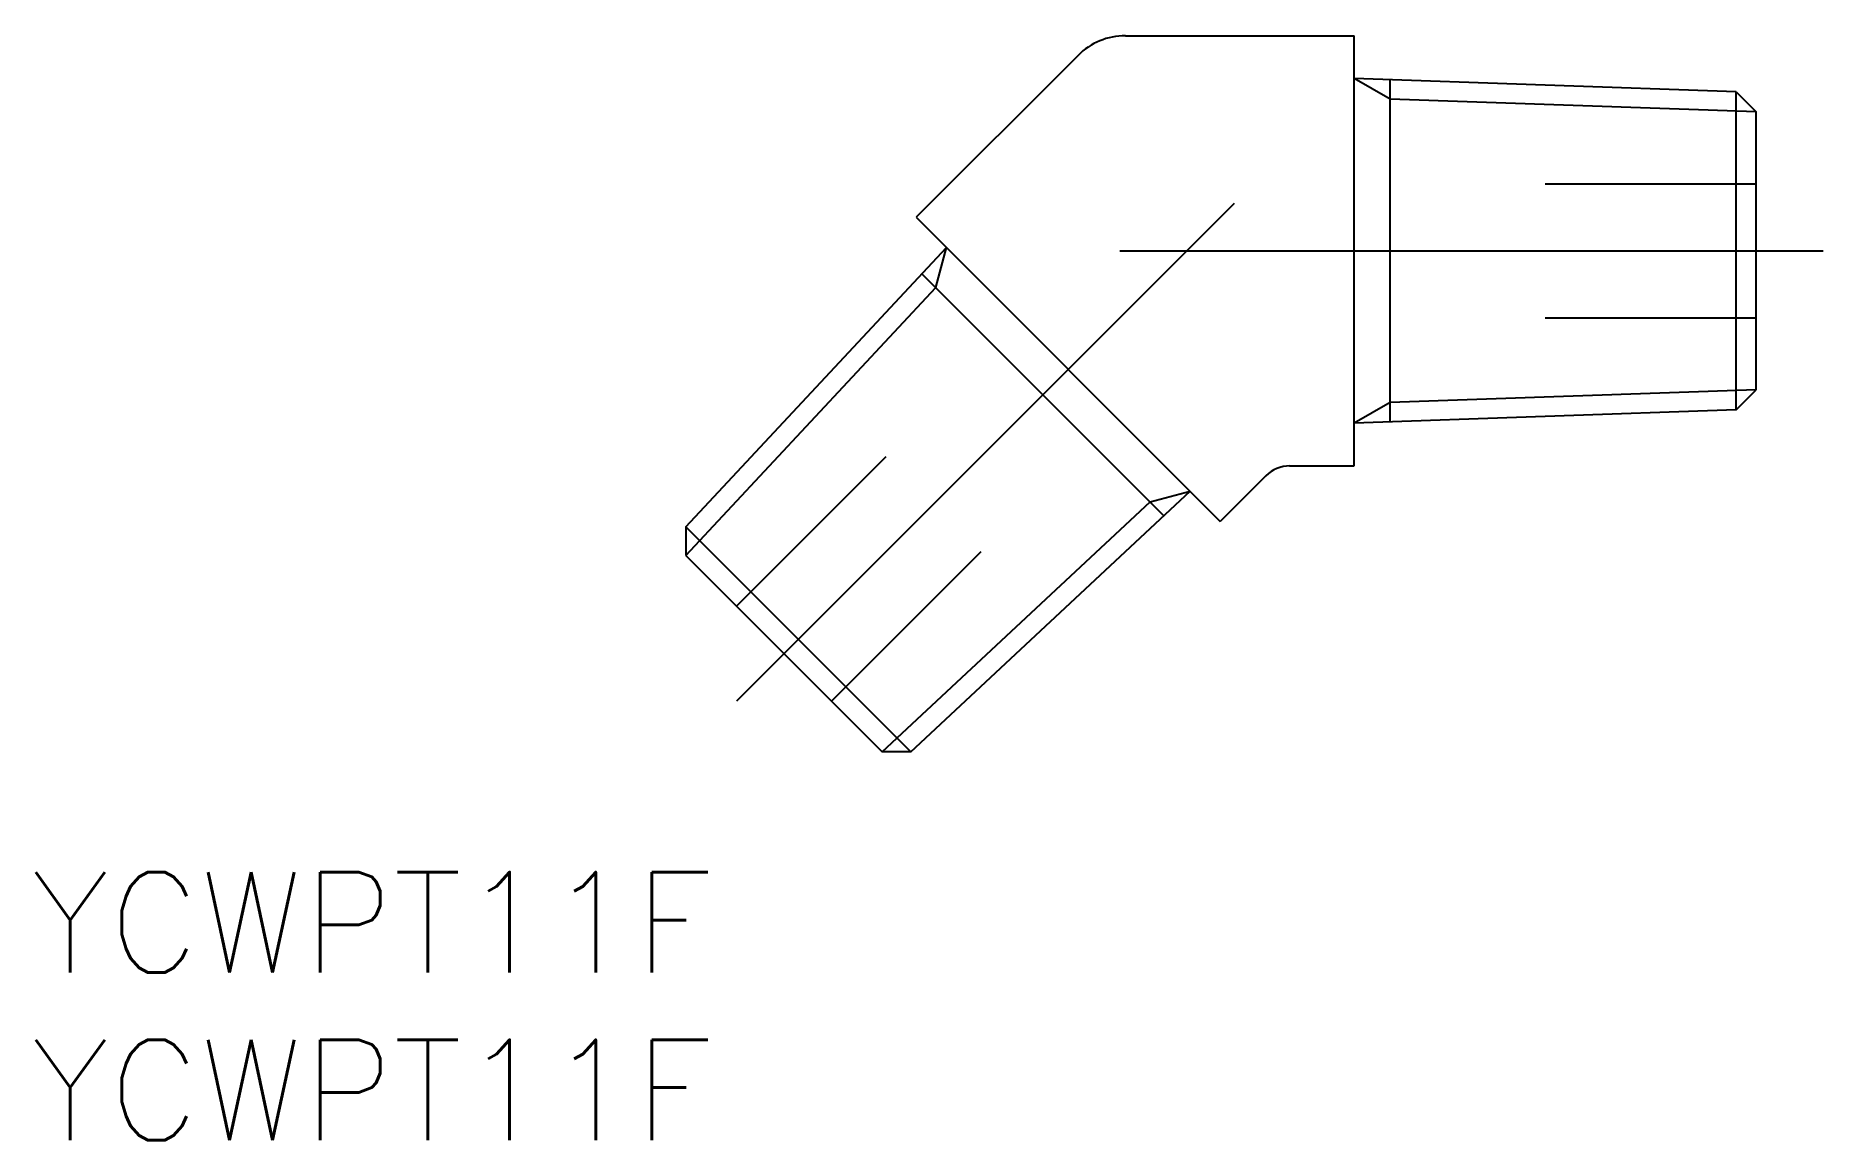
# Model space of a CAD drawing. Extents: x -51.4 to 2, y -26.5 to 6.4.
import ezdxf

# ---------------------------------------------------------------- set-up
doc = ezdxf.new("R2010")
doc.units = 0
doc.linetypes.add('CENTER', pattern=[50.8, 31.75, -6.35, 6.35, -6.35])
doc.linetypes.add('DASHED', pattern=[19.05, 12.7, -6.35])
doc.layers.get('0').update_dxf_attribs({"linetype": 'CONTINUOUS'})
doc.layers.add('CENTER', color=1, linetype='CENTER')
doc.styles.get("Standard").update_dxf_attribs({"font": 'txt.shx', "height": 3, "bigfont": 'bigfont.shx'})

msp = doc.modelspace()

# ---------------------------------------------------------------- linework, layer by layer
at = {"color": 7, "linetype": 'CONTINUOUS'}
for p, q in [((-18.83, 6.418), (-12, 6.418)), ((-12, -6.418), (-12, 6.418)), ((-20.244, 5.832), (-25.073, 1.002)), ((-0.602, 4.746), (-12, 5.144)), ((-10.929, -5.107), (-10.929, 5.107)), ((-0.602, -4.746), (-0.602, 4.746)), ((-0.602, 4.746), (0, 4.144)), ((0, -4.144), (0, 4.144)), ((-25.073, 1.002), (-15.998, -8.073)), ((-31.951, -8.239), (-24.173, 0.102)), ((-24.904, -0.682), (-17.682, -7.904)), ((-0.602, -4.746), (0, -4.144)), ((-0.602, -4.746), (-12, -5.144)), ((-14.635, -6.711), (-15.998, -8.073)), ((-13.928, -6.418), (-12, -6.418)), ((-25.239, -14.951), (-16.898, -7.173)), ((-31.951, -8.239), (-25.239, -14.951)), ((-31.951, -8.239), (-31.951, -9.09)), ((-31.951, -9.09), (-26.09, -14.951)), ((-25.239, -14.951), (-26.09, -14.951))]:
    msp.add_line(p, q, dxfattribs=at)
at = {"color": 3, "linetype": 'CONTINUOUS'}
for p, q in [((-10.929, 4.526), (-12, 5.144)), ((0, 4.144), (-10.929, 4.526)), ((-24.493, -1.093), (-24.173, 0.102)), ((-31.951, -9.09), (-24.493, -1.093)), ((0, -4.144), (-10.929, -4.526)), ((-10.929, -4.526), (-12, -5.144)), ((-18.093, -7.493), (-16.898, -7.173)), ((-26.09, -14.951), (-18.093, -7.493))]:
    msp.add_line(p, q, dxfattribs=at)
at = {"color": 3, "linetype": 'DASHED'}
for p, q in [((-6.301, 2), (0, 2)), ((-6.301, -2), (0, -2)), ((-25.98, -6.151), (-30.435, -10.607)), ((-23.151, -8.98), (-27.607, -13.435))]:
    msp.add_line(p, q, dxfattribs=at)
at = {"color": 7, "linetype": 'CONTINUOUS'}
for centre, radius in [((-18.83, 4.418), 2), ((-13.928, -7.418), 1)]:
    msp.add_arc(centre, radius, 90, 135, dxfattribs=at)
at = {"layer": 'CENTER', "color": 1, "linetype": 'CENTER'}
for p, q in [((-15.586, 1.414), (-30.435, -13.435)), ((-19, 0), (2, 0))]:
    msp.add_line(p, q, dxfattribs=at)

# ---------------------------------------------------------------- texts
at = {"color": 7, "linetype": 'CONTINUOUS'}
for p in [(-51.486, -21.539), (-51.486, -26.539)]:
    msp.add_text('YCWPT11F', height=3, dxfattribs=at).set_placement(p)

doc.saveas('drawing.dxf')
